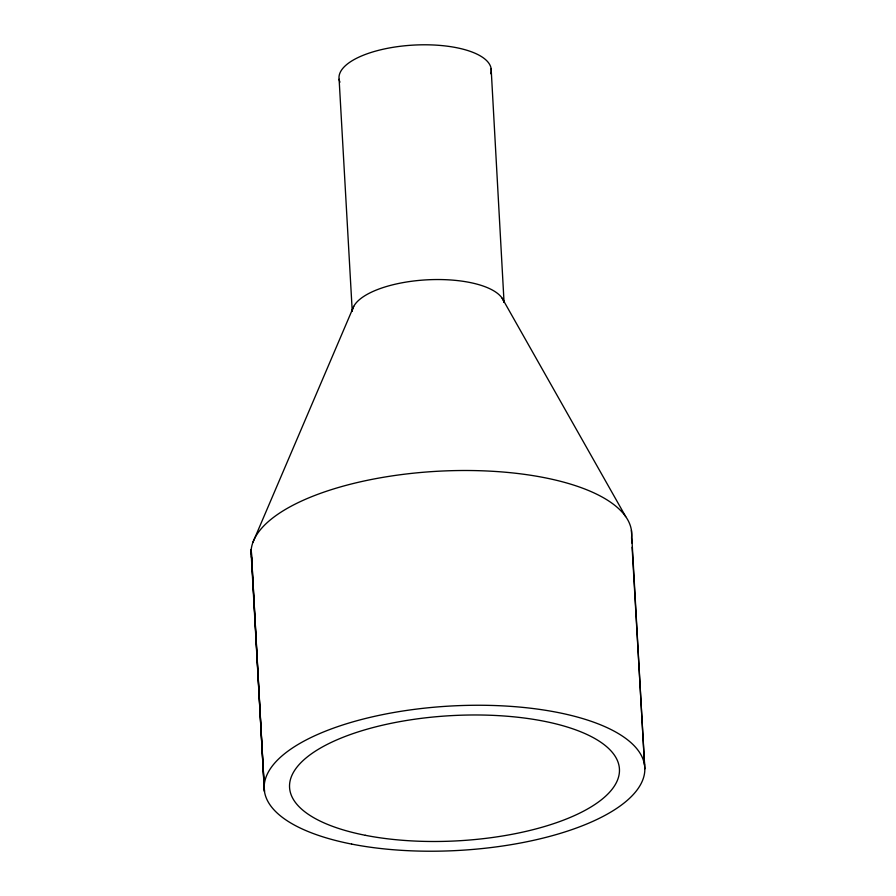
<?xml version="1.0" encoding="UTF-8"?>
<svg xmlns="http://www.w3.org/2000/svg" width="896" height="896" viewBox="0 0 896 896"><rect width="100%" height="100%" fill="white"/><g stroke="black" fill="none" stroke-linecap="round" stroke-linejoin="round"><path stroke-width="1.34" d="M252.907 542.382L353.73 306.387M502.152 298.222L625.688 516.578M631.546 537.432L631.87 543.01M632.106 547.21L644.84 768.813M631.422 530.331L644.538 765.083M491.142 68.723L504.056 302.4M339.114 79.251L352.218 310.878M251.339 556.64L264.466 791.392L251.216 549.539L264.163 787.651M352.173 311.36A76.238 28.93 -3.2 0 1 425.376 279.922A76.238 28.93 -3.2 0 1 503.922 301.907M252.213 560.549A190.59 72.318 -3.2 0 1 434.179 471.464A190.59 72.318 -3.2 0 1 631.602 536.939M339.965 82.186A76.238 28.93 -3.2 0 1 413.47 45.102A76.238 28.93 -3.2 0 1 490.75 73.718M351.646 844.088A190.59 72.318 -3.2 0 0 644.627 772.565A190.59 72.318 -3.2 0 0 367.248 718.054A190.59 72.318 -3.2 0 0 351.646 844.088M365.355 835.307A165.178 62.675 -3.2 0 0 619.282 773.326A165.178 62.675 -3.2 0 0 378.874 726.074A165.178 62.675 -3.2 0 0 365.355 835.307"/></g></svg>
